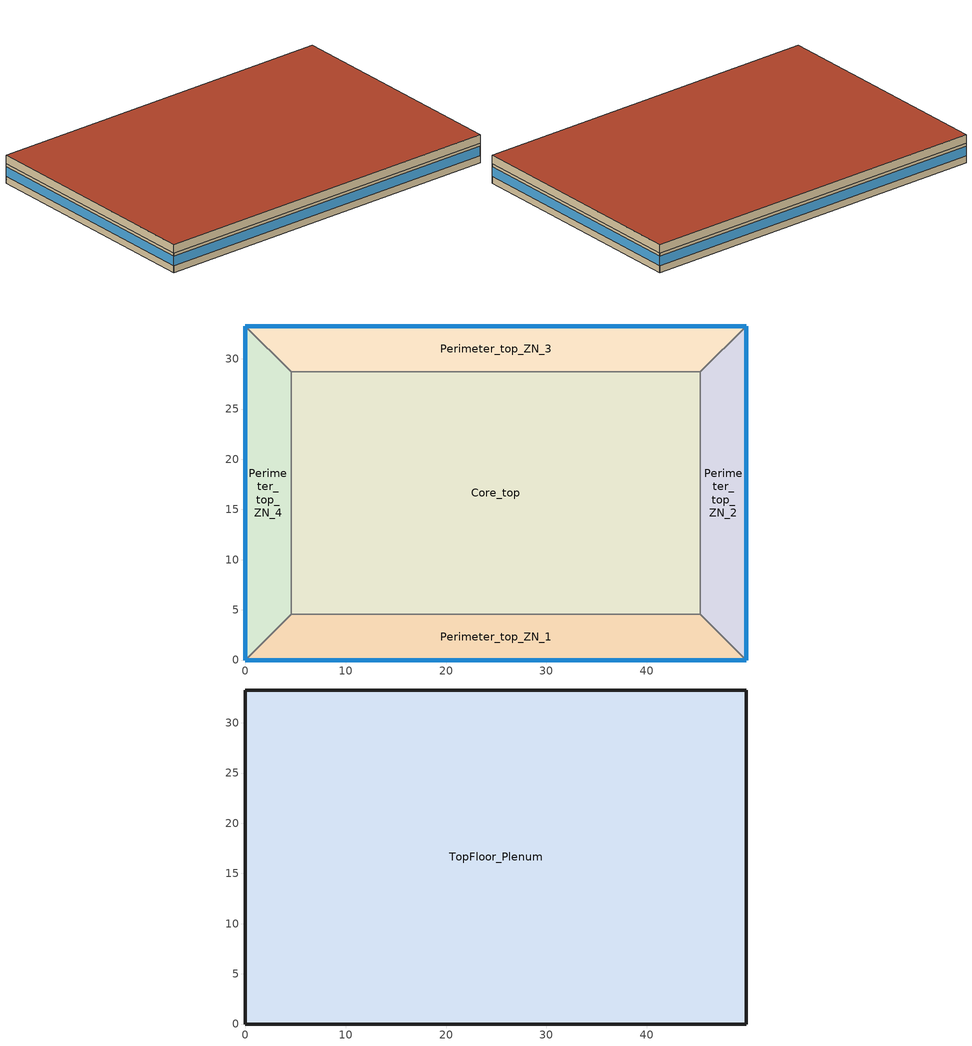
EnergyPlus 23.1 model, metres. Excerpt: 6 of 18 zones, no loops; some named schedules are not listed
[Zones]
Core_top
 floor to MidFloor_Plenum (int_slab_floor): 45.34,28.7 45.34,4.57 4.57,4.57 4.57,28.7 z7.92
 wall to Perimeter_top_ZN_2 (int_wall): 45.34,4.57 45.34,28.7 z7.92:10.67
 wall to Perimeter_top_ZN_3 (int_wall): 45.34,28.7 4.57,28.7 z7.92:10.67
 wall to Perimeter_top_ZN_1 (int_wall): 4.57,4.57 45.34,4.57 z7.92:10.67
 wall to Perimeter_top_ZN_4 (int_wall): 4.57,28.7 4.57,4.57 z7.92:10.67
 ceiling to TopFloor_Plenum (DropCeiling): 45.34,4.57 45.34,28.7 4.57,28.7 4.57,4.57 z10.67
Perimeter_top_ZN_1
 floor to MidFloor_Plenum (int_slab_floor): 0,0 4.57,4.57 45.34,4.57 49.91,0 z7.92
 wall outside (nonres_ext_wall_top): 0,0 49.91,0 z7.92:10.67
 wall to Perimeter_top_ZN_2 (int_wall): 49.91,0 45.34,4.57 z7.92:10.67
 window (Window_U_0.504_SHGC_South_0.229): 0,0 49.91,0 z8.95:10.25
 ceiling to TopFloor_Plenum (DropCeiling): 0,0 49.91,0 45.34,4.57 4.57,4.57 z10.67
Perimeter_top_ZN_2
 floor to MidFloor_Plenum (int_slab_floor): 49.91,0 45.34,4.57 45.34,28.7 49.91,33.27 z7.92
 wall outside (nonres_ext_wall_top): 49.91,0 49.91,33.27 z7.92:10.67
 wall to Perimeter_top_ZN_3 (int_wall): 49.91,33.27 45.34,28.7 z7.92:10.67
 window (Window_U_0.504_SHGC_East_0.229): 49.91,0 49.91,33.27 z8.95:10.25
 ceiling to TopFloor_Plenum (DropCeiling): 49.91,0 49.91,33.27 45.34,28.7 45.34,4.57 z10.67
Perimeter_top_ZN_3
 floor to MidFloor_Plenum (int_slab_floor): 49.91,33.27 45.34,28.7 4.57,28.7 0,33.27 z7.92
 wall outside (nonres_ext_wall_top): 49.91,33.27 0,33.27 z7.92:10.67
 wall to Perimeter_top_ZN_4 (int_wall): 0,33.27 4.57,28.7 z7.92:10.67
 window (Window_U_0.504_SHGC_North_0.229): 49.91,33.27 0,33.27 z8.95:10.25
 ceiling to TopFloor_Plenum (DropCeiling): 49.91,33.27 0,33.27 4.57,28.7 45.34,28.7 z10.67
Perimeter_top_ZN_4
 floor to MidFloor_Plenum (int_slab_floor): 0,33.27 4.57,28.7 4.57,4.57 0,0 z7.92
 wall outside (nonres_ext_wall_top): 0,33.27 0,0 z7.92:10.67
 wall to Perimeter_top_ZN_1 (int_wall): 0,0 4.57,4.57 z7.92:10.67
 window (Window_U_0.504_SHGC_West_0.229): 0,33.27 0,0 z8.95:10.25
 ceiling to TopFloor_Plenum (DropCeiling): 0,33.27 0,0 4.57,4.57 4.57,28.7 z10.67
TopFloor_Plenum
 wall outside (nonres_ext_wall_top): 49.91,0 49.91,33.27 0,33.27 0,0 49.91,0 z10.67:11.89
 roof outside (nonres_roof): 49.91,0 49.91,33.27 0,33.27 0,0 z11.89
[Building]
OfficeMedium: Loads convergence tolerance value=0.04; Maximum number of warmup days=50; Minimum number of warmup days=6; North axis=0; Solar distribution=FullInteriorAndExterior; Temperature convergence tolerance value=0.2; Terrain=City
[Site:GroundTemperature:FCfactorMethod]
January ground temperature=26.3; February ground temperature=23.6; March ground temperature=20.3; April ground temperature=19.4; May ground temperature=20.9; June ground temperature=21.6; July ground temperature=24.1; August ground temperature=26.4; September ground temperature=27.7; October ground temperature=28.1; November ground temperature=28; December ground temperature=27.5
[Site:Location]
guayaquil-olmedo.intl.ap_gy_ecu design_conditions: Latitude=-2.16; Longitude=-79.88; Time zone=-5; Elevation=5.8
[Site:WaterMainsTemperature]
Annual average outdoor air temperature=24.4917; Calculation method=Correlation; Maximum difference in monthly average outdoor air temperatures=8.7
[SizingPeriod:DesignDay] Day of month=21; Dry bulb temperature range modifier type=DefaultMultipliers; Humidity condition type=WetBulb; Barometric pressure=101255; Rain indicator=No; Snow indicator=No; Daylight saving time indicator=No
Name | Month | Day type | Maximum dry bulb temperature | Daily dry bulb temperature range | Wetbulb or dewpoint at maximum dry bulb | Wind speed | Wind direction | Solar model indicator | Sky clearness | Daily wetbulb temperature range | Ashrae clear sky optical depth for beam irradiance taub | Ashrae clear sky optical depth for diffuse irradiance taud
guayaquil-olmedo.intl.ap ann htg 99.6% condns db | 8 | WinterDesignDay | 18.9 | 0 | 18.9 | 3.9 | 230 | ASHRAEClearSky | 0
guayaquil-olmedo.intl.ap ann clg .4% condns db=>mwb | 4 | SummerDesignDay | 32.9 | 7.5 | 24 | 2.8 | 150 | ASHRAETau2017 |  | 3.5 | 0.553 | 2.027
[Construction]
DropCeiling: AC02 Acoustic Ceiling
InteriorFurnishings: Std Wood 6inch
Window_U_0.504_SHGC_East_0.229: Glazing Layer East
Window_U_0.504_SHGC_North_0.229: Glazing Layer North
Window_U_0.504_SHGC_South_0.229: Glazing Layer South
Window_U_0.504_SHGC_West_0.229: Glazing Layer West
int_slab_floor: 100mm Normalweight concrete floor, CP02 CARPET PAD
int_wall: G01 13mm gypsum board, G01 13mm gypsum board
nonres_ext_wall_top: F07 25mm stucco, G01 16mm gypsum board, Nonres_Exterior_Wall_Insulation_top, G01 16mm gypsum board
nonres_roof: F13 Built-up roofing, Nonres_Roof_Insulation, F08 Metal surface
[Material]
Name | Conductivity | Density | Roughness | Specific heat | Thickness | Solar absorptance | Thermal absorptance | Visible absorptance
100mm Normalweight concrete floor | 2.31 | 2322 | MediumRough | 832 | 0.1016
AC02 Acoustic Ceiling | 0.057 | 288 | MediumSmooth | 1339 | 0.0127 | 0.7 | 0.9 | 0.2
F07 25mm stucco | 0.72 | 1856 | Smooth | 840 | 0.0254 | 0.7 | 0.9 | 0.7
F08 Metal surface | 45.28 | 7824 | Smooth | 500 | 0.0008
F13 Built-up roofing | 0.16 | 1120 | Rough | 1460 | 0.0095 | 0.45 | 0.75
G01 13mm gypsum board | 1.5 | 800 | Smooth | 840 | 0.0127 | 0.7 | 0.9 | 0.5
G01 16mm gypsum board | 1.5 | 800 | MediumSmooth | 840 | 0.0159
Std Wood 6inch | 0.12 | 540 | MediumSmooth | 1210 | 0.15 | 0.7 | 0.9 | 0.7
[Material:NoMass] Solar absorptance=0.7; Thermal absorptance=0.9
Name | Roughness | Thermal resistance | Visible absorptance
CP02 CARPET PAD | VeryRough | 0.21648 | 0.8
Nonres_Exterior_Wall_Insulation_top | MediumSmooth | 0.394072 | 0.7
Nonres_Roof_Insulation | MediumSmooth | 3.4722 | 0.7
[WindowMaterial:SimpleGlazingSystem] Solar heat gain coefficient=0.81; U factor=5.8; Visible transmittance=0.2519
Glazing Layer East; Glazing Layer North; Glazing Layer South; Glazing Layer West
[AirLoopHVAC:ReturnPlenum]
TopFloor_Plenum_Return: Zone=TopFloor_Plenum
[Daylighting:Controls] Availability schedule=DaylightAvailSch; Fraction of lights controlled by reference point 1=0.3835; Illuminance setpoint at reference point 1=377; Fraction of lights controlled by reference point 2=0.1395; Illuminance setpoint at reference point 2=377; Daylighting method=SplitFlux; Lighting control type=ContinuousOff; Maximum allowable discomfort glare index=22; Minimum input power fraction for continuous or continuousoff dimming control=0.2; Minimum light output fraction for continuous or continuousoff dimming control=0.2; Number of stepped control steps=3; Probability lighting will be reset when needed in manual stepped control=1
Name | Daylighting reference point name 1 | Daylighting reference point name 2 | Glare calculation azimuth angle of view direction clockwise from zone y axis | Glare calculation daylighting reference point | Zone or space
Perimeter_top_ZN_1_DaylCtrl | Perimeter_top_ZN_1_DaylRefPt1 | Perimeter_top_ZN_1_DaylRefPt2 | 180 | Perimeter_top_ZN_1_DaylRefPt1 | Perimeter_top_ZN_1
Perimeter_top_ZN_2_DaylCtrl | Perimeter_top_ZN_2_DaylRefPt1 | Perimeter_top_ZN_2_DaylRefPt2 | 90 | Perimeter_top_ZN_2_DaylRefPt1 | Perimeter_top_ZN_2
Perimeter_top_ZN_3_DaylCtrl | Perimeter_top_ZN_3_DaylRefPt1 | Perimeter_top_ZN_3_DaylRefPt2 | 0 | Perimeter_top_ZN_3_DaylRefPt1 | Perimeter_top_ZN_3
Perimeter_top_ZN_4_DaylCtrl | Perimeter_top_ZN_4_DaylRefPt1 | Perimeter_top_ZN_4_DaylRefPt2 | 270 | Perimeter_top_ZN_4_DaylRefPt1 | Perimeter_top_ZN_4
[ElectricEquipment] Design level calculation method=EquipmentLevel; End use subcategory=MiscPlug; Fraction latent=0; Fraction lost=0; Fraction radiant=0.5; Schedule=BLDG_EQUIP_SCH
Name | Design level | Zone or zonelist or space or spacelist
Core_top_MiscPlug_Equip | 7937.16 | Core_top
Perimeter_top_ZN_1_MiscPlug_Equip | 1673.2 | Perimeter_top_ZN_1
Perimeter_top_ZN_2_MiscPlug_Equip | 1059.217 | Perimeter_top_ZN_2
Perimeter_top_ZN_3_MiscPlug_Equip | 1673.21 | Perimeter_top_ZN_3
Perimeter_top_ZN_4_MiscPlug_Equip | 1059.21 | Perimeter_top_ZN_4
[EnergyManagementSystem:Actuator]
Name | Actuated component control type | Actuated component type | Actuated component unique
Perimeter_top_ZN_1_Light_Actuator | Electricity Rate | Lights | Perimeter_top_ZN_1_lights
Perimeter_top_ZN_2_Light_Actuator | Electricity Rate | Lights | Perimeter_top_ZN_2_lights
Perimeter_top_ZN_3_Light_Actuator | Electricity Rate | Lights | Perimeter_top_ZN_3_lights
Perimeter_top_ZN_4_Light_Actuator | Electricity Rate | Lights | Perimeter_top_ZN_4_lights
pacu_vav_bot_MAX_OA_FRAC | Schedule Value | Schedule:Constant | VAV_BOT Max OA Fraction
pacu_vav_mid_MAX_OA_FRAC | Schedule Value | Schedule:Constant | VAV_MID Max OA Fraction
pacu_vav_top_MAX_OA_FRAC | Schedule Value | Schedule:Constant | VAV_TOP Max OA Fraction
[EnergyManagementSystem:GlobalVariable]
EnergyManagementSystem:GlobalVariable 1: Wired_LTG
[EnergyManagementSystem:OutputVariable]
Wired_LTG: Ems variable=Wired_LTG; Type of data in variable=Summed; Units=J; Update frequency=ZoneTimestep
[EnergyManagementSystem:Program]
OA_BASED_OPTIMUM_START_EMS_Program: IF DaylightSavings==0 && DayOfWeek>1 && Hour==5 && OAT<23.9 && OAT>1.7; SET CLGSETP_SCH_Actuator = 26.7; SET HTGSETP_SCH_Actuator = 15.6; SET CLGSETP_SCH_w_SB_Actuator = 26.7; SET HTGSETP_SCH_w_SB_Actuator = 15.6; ELSEIF DaylightSavings==1 && DayOfWeek>1 && Hour==4 && OAT<23.9 && OAT>1.7; SET CLGSETP_SCH_Actuator = 26.7; SET HTGSETP_SCH_Actuator = 15.6; SET CLGSETP_SCH_w_SB_Actuator = 26.7; SET HTGSETP_SCH_w_SB_Actuator = 15.6; ELSE; SET CLGSETP_SCH_Actuator = NULL; SET HTGSETP_SCH_Actuator = NULL; SET CLGSETP_SCH_w_SB_Actuator = NULL; SET HTGSETP_SCH_w_SB_Actuator = NULL; ENDIF
SET_Core_bottom_Light_EMS_Program: SET Core_bottom_LSr_IP =0.093*Core_bottom_LSr/Core_bottom_Area; IF (Core_bottom_Occ_Sensor <= 0) && (Core_bottom_LSr_IP >= 0.02); SET Core_bottom_Light_Actuator = 0.02*Core_bottom_Area/0.09290304; ELSE; SET Core_bottom_Light_Actuator = NULL; ENDIF
SET_Core_mid_Light_EMS_Program: SET Core_mid_LSr_IP =0.093*Core_mid_LSr/Core_mid_Area; IF (Core_mid_Occ_Sensor <= 0) && (Core_mid_LSr_IP >= 0.02); SET Core_mid_Light_Actuator = 0.02*Core_mid_Area/0.09290304; ELSE; SET Core_mid_Light_Actuator = NULL; ENDIF
SET_Core_top_Light_EMS_Program: SET Core_top_LSr_IP =0.093*Core_top_LSr/Core_top_Area; IF (Core_top_Occ_Sensor <= 0) && (Core_top_LSr_IP >= 0.02); SET Core_top_Light_Actuator = 0.02*Core_top_Area/0.09290304; ELSE; SET Core_top_Light_Actuator = NULL; ENDIF
SET_Perimeter_bot_ZN_1_Light_EMS_Program: SET Perimeter_bot_ZN_1_LSr_IP =0.093*Perimeter_bot_ZN_1_LSr/Perimeter_bot_ZN_1_Area; IF (Perimeter_bot_ZN_1_Occ_Sensor <= 0) && (Perimeter_bot_ZN_1_LSr_IP >= 0.02); SET Perimeter_bot_ZN_1_Light_Actuator = 0.02*Perimeter_bot_ZN_1_Area/0.09290304; ELSE; SET Perimeter_bot_ZN_1_Light_Actuator = NULL; ENDIF
SET_Perimeter_bot_ZN_2_Light_EMS_Program: SET Perimeter_bot_ZN_2_LSr_IP =0.093*Perimeter_bot_ZN_2_LSr/Perimeter_bot_ZN_2_Area; IF (Perimeter_bot_ZN_2_Occ_Sensor <= 0) && (Perimeter_bot_ZN_2_LSr_IP >= 0.02); SET Perimeter_bot_ZN_2_Light_Actuator = 0.02*Perimeter_bot_ZN_2_Area/0.09290304; ELSE; SET Perimeter_bot_ZN_2_Light_Actuator = NULL; ENDIF
SET_Perimeter_bot_ZN_3_Light_EMS_Program: SET Perimeter_bot_ZN_3_LSr_IP =0.093*Perimeter_bot_ZN_3_LSr/Perimeter_bot_ZN_3_Area; IF (Perimeter_bot_ZN_3_Occ_Sensor <= 0) && (Perimeter_bot_ZN_3_LSr_IP >= 0.02); SET Perimeter_bot_ZN_3_Light_Actuator = 0.02*Perimeter_bot_ZN_3_Area/0.09290304; ELSE; SET Perimeter_bot_ZN_3_Light_Actuator = NULL; ENDIF
SET_Perimeter_bot_ZN_4_Light_EMS_Program: SET Perimeter_bot_ZN_4_LSr_IP =0.093*Perimeter_bot_ZN_4_LSr/Perimeter_bot_ZN_4_Area; IF (Perimeter_bot_ZN_4_Occ_Sensor <= 0) && (Perimeter_bot_ZN_4_LSr_IP >= 0.02); SET Perimeter_bot_ZN_4_Light_Actuator = 0.02*Perimeter_bot_ZN_4_Area/0.09290304; ELSE; SET Perimeter_bot_ZN_4_Light_Actuator = NULL; ENDIF
SET_Perimeter_mid_ZN_1_Light_EMS_Program: SET Perimeter_mid_ZN_1_LSr_IP =0.093*Perimeter_mid_ZN_1_LSr/Perimeter_mid_ZN_1_Area; IF (Perimeter_mid_ZN_1_Occ_Sensor <= 0) && (Perimeter_mid_ZN_1_LSr_IP >= 0.02); SET Perimeter_mid_ZN_1_Light_Actuator = 0.02*Perimeter_mid_ZN_1_Area/0.09290304; ELSE; SET Perimeter_mid_ZN_1_Light_Actuator = NULL; ENDIF
SET_Perimeter_mid_ZN_2_Light_EMS_Program: SET Perimeter_mid_ZN_2_LSr_IP =0.093*Perimeter_mid_ZN_2_LSr/Perimeter_mid_ZN_2_Area; IF (Perimeter_mid_ZN_2_Occ_Sensor <= 0) && (Perimeter_mid_ZN_2_LSr_IP >= 0.02); IF (DaylightSavings==0) && ((Hour < 7) || (Hour > 16)); SET Perimeter_mid_ZN_2_Light_Actuator = 0.02*Perimeter_mid_ZN_2_Area/0.09290304; ELSEIF (DaylightSavings==1) && ((Hour < 6) || (Hour > 15)); SET Perimeter_mid_ZN_2_Light_Actuator = 0.02*Perimeter_mid_ZN_2_Area/0.09290304; ELSE; SET Perimeter_mid_ZN_2_Light_Actuator = NULL; ENDIF; ELSE; SET Perimeter_mid_ZN_2_Light_Actuator = NULL; ENDIF
SET_Perimeter_mid_ZN_3_Light_EMS_Program: SET Perimeter_mid_ZN_3_LSr_IP =0.093*Perimeter_mid_ZN_3_LSr/Perimeter_mid_ZN_3_Area; IF (Perimeter_mid_ZN_3_Occ_Sensor <= 0) && (Perimeter_mid_ZN_3_LSr_IP >= 0.02); SET Perimeter_mid_ZN_3_Light_Actuator = 0.02*Perimeter_mid_ZN_3_Area/0.09290304; ELSE; SET Perimeter_mid_ZN_3_Light_Actuator = NULL; ENDIF
SET_Perimeter_mid_ZN_4_Light_EMS_Program: SET Perimeter_mid_ZN_4_LSr_IP =0.093*Perimeter_mid_ZN_4_LSr/Perimeter_mid_ZN_4_Area; IF (Perimeter_mid_ZN_4_Occ_Sensor <= 0) && (Perimeter_mid_ZN_4_LSr_IP >= 0.02); SET Perimeter_mid_ZN_4_Light_Actuator = 0.02*Perimeter_mid_ZN_4_Area/0.09290304; ELSE; SET Perimeter_mid_ZN_4_Light_Actuator = NULL; ENDIF
SET_Perimeter_top_ZN_1_Light_EMS_Program: SET Perimeter_top_ZN_1_LSr_IP =0.093*Perimeter_top_ZN_1_LSr/Perimeter_top_ZN_1_Area; IF (Perimeter_top_ZN_1_Occ_Sensor <= 0) && (Perimeter_top_ZN_1_LSr_IP >= 0.02); SET Perimeter_top_ZN_1_Light_Actuator = 0.02*Perimeter_top_ZN_1_Area/0.09290304; ELSE; SET Perimeter_top_ZN_1_Light_Actuator = NULL; ENDIF
SET_Perimeter_top_ZN_2_Light_EMS_Program: SET Perimeter_top_ZN_2_LSr_IP =0.093*Perimeter_top_ZN_2_LSr/Perimeter_top_ZN_2_Area; IF (Perimeter_top_ZN_2_Occ_Sensor <= 0) && (Perimeter_top_ZN_2_LSr_IP >= 0.02); SET Perimeter_top_ZN_2_Light_Actuator = 0.02*Perimeter_top_ZN_2_Area/0.09290304; ELSE; SET Perimeter_top_ZN_2_Light_Actuator = NULL; ENDIF
SET_Perimeter_top_ZN_3_Light_EMS_Program: SET Perimeter_top_ZN_3_LSr_IP =0.093*Perimeter_top_ZN_3_LSr/Perimeter_top_ZN_3_Area; IF (Perimeter_top_ZN_3_Occ_Sensor <= 0) && (Perimeter_top_ZN_3_LSr_IP >= 0.02); SET Perimeter_top_ZN_3_Light_Actuator = 0.02*Perimeter_top_ZN_3_Area/0.09290304; ELSE; SET Perimeter_top_ZN_3_Light_Actuator = NULL; ENDIF
SET_Perimeter_top_ZN_4_Light_EMS_Program: SET Perimeter_top_ZN_4_LSr_IP =0.093*Perimeter_top_ZN_4_LSr/Perimeter_top_ZN_4_Area; IF (Perimeter_top_ZN_4_Occ_Sensor <= 0) && (Perimeter_top_ZN_4_LSr_IP >= 0.02); SET Perimeter_top_ZN_4_Light_Actuator = 0.02*Perimeter_top_ZN_4_Area/0.09290304; ELSE; SET Perimeter_top_ZN_4_Light_Actuator = NULL; ENDIF
Transformer_Load_Prog: SET Wired_LTG = Facility_Int_LTG*0.0281
pacu_vav_bot_MAX_OA_FRAC: IF pacu_vav_bot_OA > pacu_vav_bot_OA_VRP; SET pacu_vav_bot_MAX_OA_FRAC = NULL; ELSE; IF pacu_vav_bot_SUPPLY_FLOW > 0; SET pacu_vav_bot_MAX_OA_FRAC =      0.9561 / pacu_vav_bot_SUPPLY_FLOW; ELSE; SET pacu_vav_bot_MAX_OA_FRAC = NULL; ENDIF; ENDIF
pacu_vav_mid_MAX_OA_FRAC: IF pacu_vav_mid_OA > pacu_vav_mid_OA_VRP; SET pacu_vav_mid_MAX_OA_FRAC = NULL; ELSE; IF pacu_vav_mid_SUPPLY_FLOW > 0; SET pacu_vav_mid_MAX_OA_FRAC =      0.9561 / pacu_vav_mid_SUPPLY_FLOW; ELSE; SET pacu_vav_mid_MAX_OA_FRAC = NULL; ENDIF; ENDIF
pacu_vav_top_MAX_OA_FRAC: IF pacu_vav_top_OA > pacu_vav_top_OA_VRP; SET pacu_vav_top_MAX_OA_FRAC = NULL; ELSE; IF pacu_vav_top_SUPPLY_FLOW > 0; SET pacu_vav_top_MAX_OA_FRAC =      0.9561 / pacu_vav_top_SUPPLY_FLOW; ELSE; SET pacu_vav_top_MAX_OA_FRAC = NULL; ENDIF; ENDIF
[EnergyManagementSystem:ProgramCallingManager]
OA_BASED_OPTIMUM_START_EMS_Program Manager: BeginTimestepBeforePredictor; OA_BASED_OPTIMUM_START_EMS_Program
SET_Core_bottom_Light_EMS_Program_Prog_Manager: BeginTimestepBeforePredictor; SET_Core_bottom_Light_EMS_Program
SET_Core_mid_Light_EMS_Program_Prog_Manager: BeginTimestepBeforePredictor; SET_Core_mid_Light_EMS_Program
SET_Core_top_Light_EMS_Program_Prog_Manager: BeginTimestepBeforePredictor; SET_Core_top_Light_EMS_Program
SET_Perimeter_bot_ZN_1_Light_EMS_Program_Prog_Manager: BeginTimestepBeforePredictor; SET_Perimeter_bot_ZN_1_Light_EMS_Program
SET_Perimeter_bot_ZN_2_Light_EMS_Program_Prog_Manager: BeginTimestepBeforePredictor; SET_Perimeter_bot_ZN_2_Light_EMS_Program
SET_Perimeter_bot_ZN_3_Light_EMS_Program_Prog_Manager: BeginTimestepBeforePredictor; SET_Perimeter_bot_ZN_3_Light_EMS_Program
SET_Perimeter_bot_ZN_4_Light_EMS_Program_Prog_Manager: BeginTimestepBeforePredictor; SET_Perimeter_bot_ZN_4_Light_EMS_Program
SET_Perimeter_mid_ZN_1_Light_EMS_Program_Prog_Manager: BeginTimestepBeforePredictor; SET_Perimeter_mid_ZN_1_Light_EMS_Program
SET_Perimeter_mid_ZN_2_Light_EMS_Program_Prog_Manager: BeginTimestepBeforePredictor; SET_Perimeter_mid_ZN_2_Light_EMS_Program
[Exterior:Lights] Control option=AstronomicalClock; End use subcategory=General
Name | Design level | Schedule
Exterior_Lights_a | 563.81 | Exterior_lighting_schedule_a
Exterior_Lights_b | 407.66 | Exterior_lighting_schedule_b_2016
Exterior_Lights_c | 4714.72 | Exterior_lighting_schedule_c_2016
[InternalMass] Construction=InteriorFurnishings
Name | Zone or zonelist | Surface area
Core_top_InternalMass_1 | Core_top | 1967.077
Perimeter_top_ZN_1_InternalMass_1 | Perimeter_top_ZN_1 | 414.6723
Perimeter_top_ZN_2_InternalMass_1 | Perimeter_top_ZN_2 | 262.5073
Perimeter_top_ZN_3_InternalMass_1 | Perimeter_top_ZN_3 | 414.675
Perimeter_top_ZN_4_InternalMass_1 | Perimeter_top_ZN_4 | 262.5056
[Lights] Design level calculation method=Watts/Area; End use subcategory=LightsWired; Fraction radiant=0.7; Fraction replaceable=1; Fraction visible=0.2; Return air fraction=0; Return air fraction calculated from plenum temperature=No; Schedule=ltg_sch_office; Watts per zone floor area=5.997258
Name | Zone or zonelist or space or spacelist
Core_top_Lights | Core_top
Perimeter_top_ZN_1_Lights | Perimeter_top_ZN_1
Perimeter_top_ZN_2_Lights | Perimeter_top_ZN_2
Perimeter_top_ZN_3_Lights | Perimeter_top_ZN_3
Perimeter_top_ZN_4_Lights | Perimeter_top_ZN_4
[People] Activity level schedule=ACTIVITY_SCH; Air velocity schedule=AIR_VELO_SCH; Clothing insulation calculation method=ClothingInsulationSchedule; Clothing insulation schedule=CLOTHING_SCH; Enable ashrae 55 comfort warnings=No; Floor area per person=18.5788; Fraction radiant=0.3; Mean radiant temperature calculation type=ZoneAveraged; Number of people calculation method=Area/Person; Number of people schedule=BLDG_OCC_SCH_wo_SB; Sensible heat fraction=Autocalculate; Thermal comfort model 1 type=Fanger; Work efficiency schedule=WORK_EFF_SCH
Name | Zone or zonelist or space or spacelist
Core_top | Core_top
Perimeter_top_ZN_1 | Perimeter_top_ZN_1
Perimeter_top_ZN_2 | Perimeter_top_ZN_2
Perimeter_top_ZN_3 | Perimeter_top_ZN_3
Perimeter_top_ZN_4 | Perimeter_top_ZN_4
[Zone] Floor area=Autocalculate; Multiplier=1; Type=1; Volume=Autocalculate
Name | Ceiling height | Part of total floor area
Core_top; Perimeter_top_ZN_1; Perimeter_top_ZN_2; Perimeter_top_ZN_3; Perimeter_top_ZN_4 | 2.7432 | Yes
TopFloor_Plenum | 1.2192 | No
[ZoneInfiltration:DesignFlowRate] Constant term coefficient=0; Design flow rate=0; Design flow rate calculation method=Flow/ExteriorWallArea; Flow rate per exterior surface area=0.000569572; Schedule=INFIL_SCH_PNNL; Temperature term coefficient=0; Velocity squared term coefficient=0; Velocity term coefficient=0.224
Name | Zone or zonelist or space or spacelist
Perimeter_top_ZN_1_Infiltration | Perimeter_top_ZN_1
Perimeter_top_ZN_2_Infiltration | Perimeter_top_ZN_2
Perimeter_top_ZN_3_Infiltration | Perimeter_top_ZN_3
Perimeter_top_ZN_4_Infiltration | Perimeter_top_ZN_4
TopFloor_Plenum_Infiltration | TopFloor_Plenum
